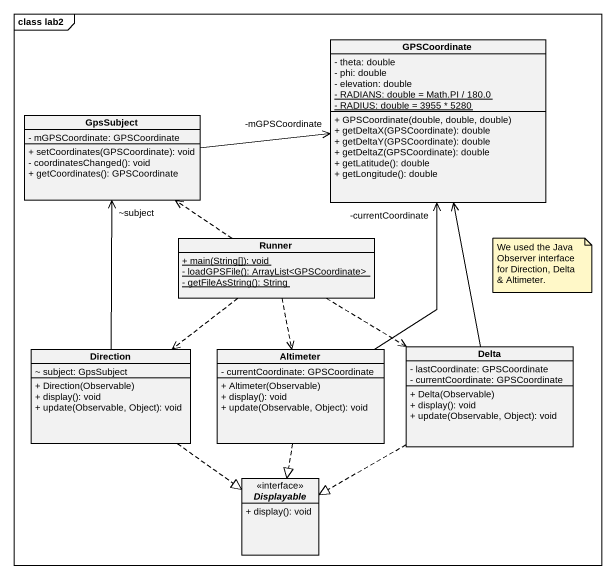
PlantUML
@startuml
mainframe class lab2
hide circle
hide empty members
skinparam classAttributeIconSize 0
class GPSCoordinate {
  - theta: double
  - phi: double
  - elevation: double
  {static} - RADIANS: double = Math.PI / 180.0
  {static} - RADIUS: double = 3955 * 5280
  + GPSCoordinate(double, double, double)
  + getDeltaX(GPSCoordinate): double
  + getDeltaY(GPSCoordinate): double
  + getDeltaZ(GPSCoordinate): double
  + getLatitude(): double
  + getLongitude(): double
}
class GpsSubject {
  - mGPSCoordinate: GPSCoordinate
  + setCoordinates(GPSCoordinate): void
  - coordinatesChanged(): void
  + getCoordinates(): GPSCoordinate
}
class Runner {
  {static} + main(String[]): void
  {static} - loadGPSFile(): ArrayList<GPSCoordinate>
  {static} - getFileAsString(): String
}
class Delta {
  - lastCoordinate: GPSCoordinate
  - currentCoordinate: GPSCoordinate
  + Delta(Observable)
  + display(): void
  + update(Observable, Object): void
}
class Direction {
  ~ subject: GpsSubject
  + Direction(Observable)
  + display(): void
  + update(Observable, Object): void
}
class Altimeter {
  - currentCoordinate: GPSCoordinate
  + Altimeter(Observable)
  + display(): void
  + update(Observable, Object): void
}
interface Displayable <<interface>> {
  + display(): void
}
GpsSubject -right-> "-mGPSCoordinate" GPSCoordinate
Runner .up.> GpsSubject
Runner ..> Delta
Runner ..> Direction
Runner ..> Altimeter
Delta -up-> GPSCoordinate
Delta .left.|> Displayable
Direction -up-> "~subject" GpsSubject
Direction ..|> Displayable
Altimeter -up-> "-currentCoordinate" GPSCoordinate
Altimeter ..|> Displayable
note as N1
  We used the Java Observer interface for Direction, Delta & Altimeter.
end note
@enduml
